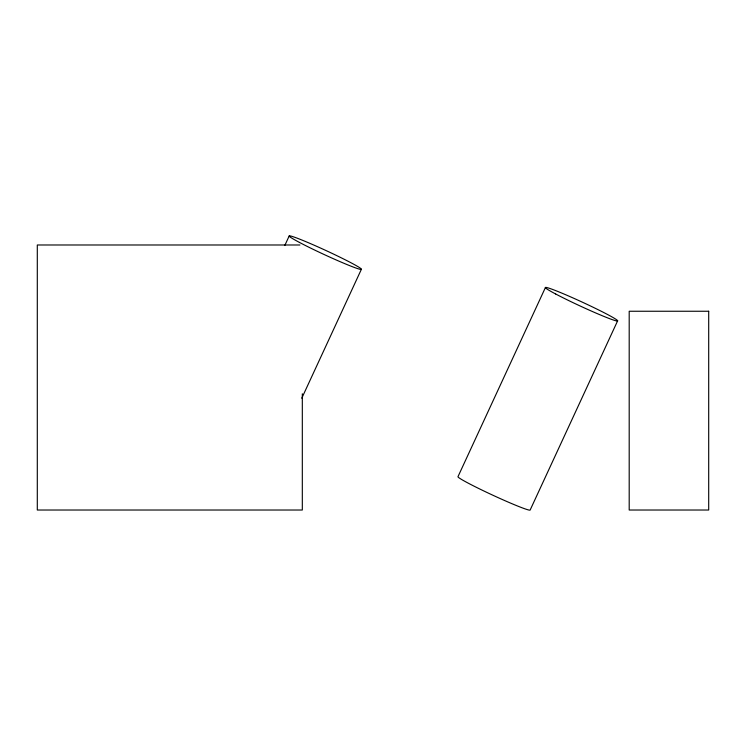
<?xml version="1.0" encoding="UTF-8"?>
<svg xmlns="http://www.w3.org/2000/svg" width="746" height="746" viewBox="0 0 746 746"><rect width="100%" height="100%" fill="white"/><g stroke="black" fill="none" stroke-linecap="round" stroke-linejoin="round"><path stroke-width="1.12" d="M284.795 245.49L289.187 235.978M301.776 398.215L361.381 269.297M545.419 287.546L457.969 476.703A39.752 2.191 24.8 0 0 493.582 495.558A39.752 2.191 24.8 0 0 530.154 510.022L617.613 320.864M299.911 244.986L37.3 244.986L37.3 510.022L302.316 510.022L302.316 393.776M708.7 311.25L629.195 311.25L629.195 510.022L708.7 510.022L708.7 311.25M299.426 242.413A39.752 2.191 24.8 0 0 360.02 269.297A39.752 2.191 24.8 0 0 316.407 246.208A39.752 2.191 24.8 0 0 299.426 242.413M555.649 293.98A39.752 2.191 24.8 0 0 616.252 320.864A39.752 2.191 24.8 0 0 572.639 297.775A39.752 2.191 24.8 0 0 555.649 293.98"/></g></svg>
